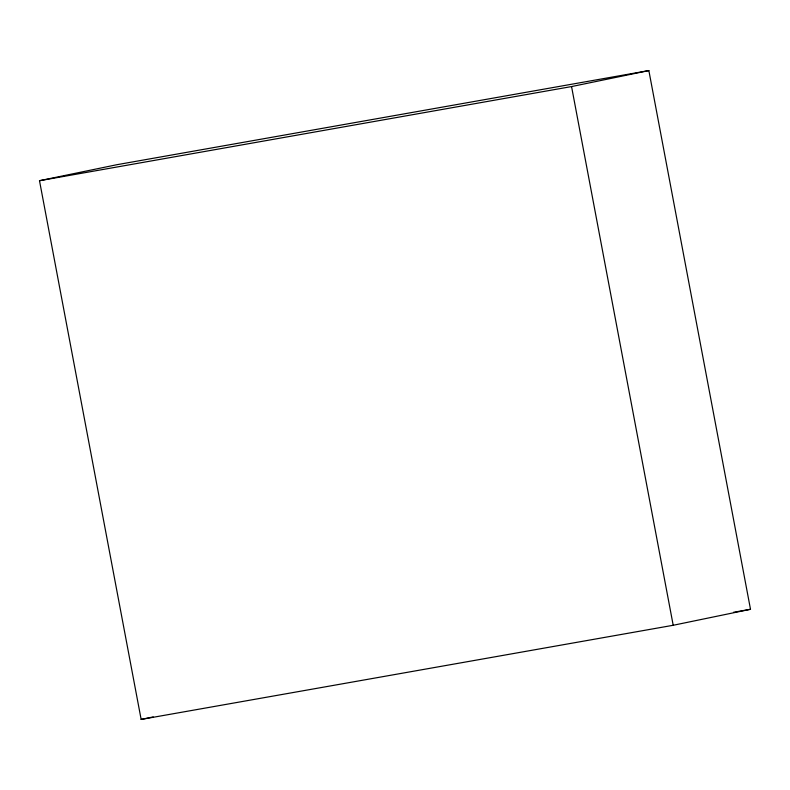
<?xml version="1.0" encoding="UTF-8"?>
<svg xmlns="http://www.w3.org/2000/svg" width="790" height="790" viewBox="0 0 790 790"><rect width="100%" height="100%" fill="white"/><g stroke="black" fill="none" stroke-linecap="round" stroke-linejoin="round"><path stroke-width="1.19" d="M39.5 180.713L116.802 164.725L648.857 70.577L750.5 609.288L673.199 625.275L141.143 719.423L39.5 180.713L571.555 86.564L648.857 70.577M141.143 719.423L153.221 716.925M733.495 612.289L750.5 609.288M571.555 86.564L673.199 625.275"/></g></svg>
